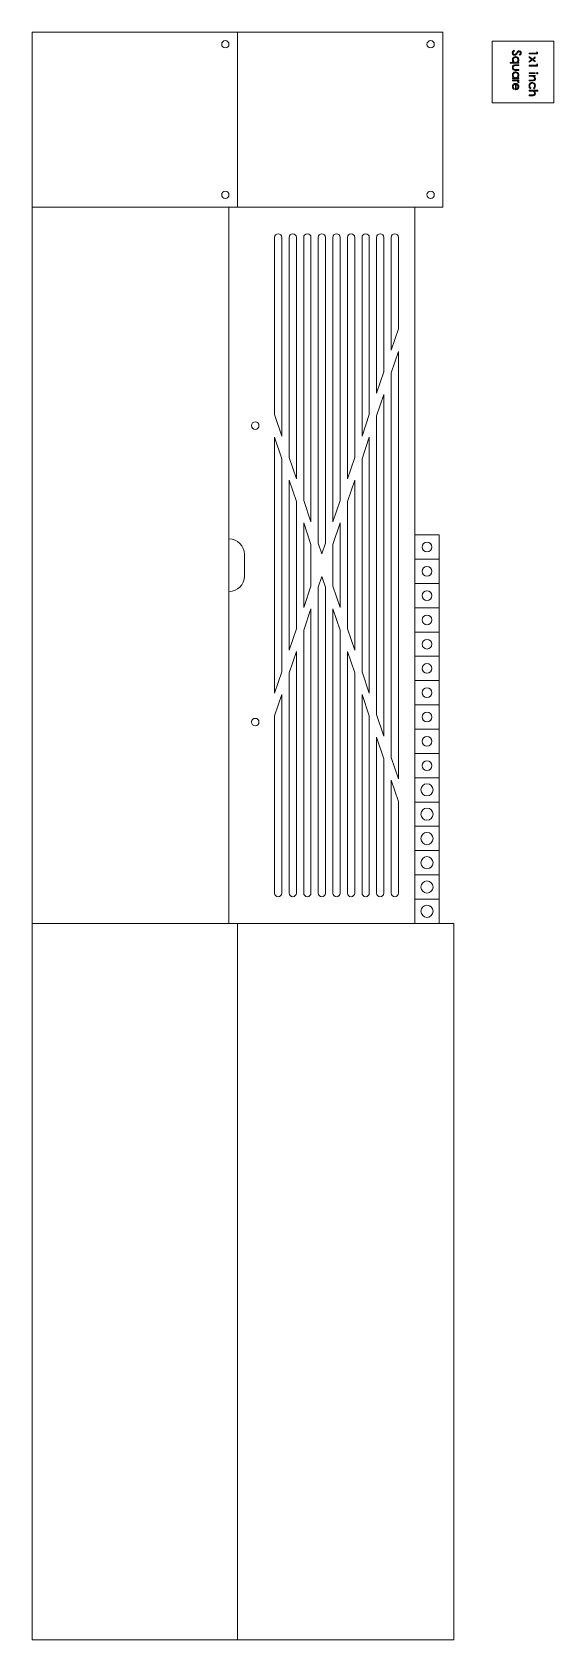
# Model space of a CAD drawing. Header units: millimetres. Extents: x 37 to 252, y 25 to 687.
import ezdxf

# ---------------------------------------------------------------- set-up
doc = ezdxf.new("R2010")
doc.units = ezdxf.units.MM

msp = doc.modelspace()

# ---------------------------------------------------------------- linework, layer by layer
at = {"color": 7, "linetype": 'Continuous', "lineweight": 15}
for p, q in [((37.46, 687.21), (121.96, 687.21)), ((37.46, 615.21), (37.46, 687.21)), ((121.96, 687.21), (206.46, 687.21)), ((121.96, 615.21), (121.96, 687.21)), ((206.46, 687.21), (206.46, 615.21)), ((226.76, 683.55), (226.76, 658.15)), ((252.16, 683.55), (226.76, 683.55)), ((252.16, 658.15), (252.16, 683.55)), ((235.81, 679.74), (235.99, 679.44)), ((238.13, 677.72), (237.92, 678)), ((241.97, 678.61), (245.11, 678.61)), ((241.97, 678.3), (241.97, 678.61)), ((245.47, 678.3), (241.97, 678.3)), ((241.97, 676.76), (241.97, 677.13)), ((241.97, 677.13), (243.34, 676.15)), ((243.08, 675.97), (241.97, 676.76)), ((241.97, 675.17), (243.08, 675.97)), ((243.34, 675.78), (241.97, 674.8)), ((243.34, 676.15), (244.53, 677)), ((244.53, 674.93), (243.34, 675.78)), ((244.53, 676.62), (243.61, 675.97)), ((243.61, 675.97), (244.53, 675.31)), ((244.53, 677), (244.53, 676.62)), ((244.53, 675.31), (244.53, 674.93)), ((245.11, 679.15), (245.47, 678.95)), ((245.11, 678.61), (245.11, 679.15)), ((245.47, 678.95), (245.47, 678.3)), ((234.19, 674.76), (235.6, 674.76)), ((234.19, 674.44), (234.19, 674.76)), ((237.69, 674.44), (234.19, 674.44)), ((237.69, 671.48), (236.45, 671.48)), ((236.47, 673.77), (237.69, 673.77)), ((237.69, 673.45), (236.51, 673.45)), ((236.51, 671.79), (237.69, 671.79)), ((237.22, 674.76), (237.69, 674.76)), ((237.69, 674.76), (237.69, 674.44)), ((237.69, 673.77), (237.69, 673.45)), ((237.69, 671.79), (237.69, 671.48)), ((241.97, 674.8), (241.97, 675.17)), ((241.97, 673.59), (245.11, 673.59)), ((241.97, 673.27), (241.97, 673.59)), ((245.47, 673.27), (241.97, 673.27)), ((241.97, 670.45), (244.53, 670.45)), ((241.97, 670.13), (241.97, 670.45)), ((244.53, 670.13), (241.97, 670.13)), ((241.97, 669.37), (244.53, 669.37)), ((241.97, 669.06), (241.97, 669.37)), ((242.9, 669.06), (241.97, 669.06)), ((244.53, 669.06), (244.07, 669.06)), ((244.53, 670.45), (244.53, 670.13)), ((244.53, 669.37), (244.53, 669.06)), ((245.11, 674.13), (245.47, 673.92)), ((245.11, 673.59), (245.11, 674.13)), ((245.47, 673.92), (245.47, 673.27)), ((235.14, 668.47), (235.58, 668.47)), ((235.14, 668.16), (235.14, 668.47)), ((237.69, 668.16), (235.14, 668.16)), ((235.14, 667.53), (237.69, 667.53)), ((235.14, 667.22), (235.14, 667.53)), ((236, 667.22), (235.14, 667.22)), ((235.94, 663.91), (235.8, 663.63)), ((236.35, 663.49), (236.35, 665.78)), ((236.66, 665.75), (236.66, 663.81)), ((237.22, 668.47), (237.69, 668.47)), ((237.69, 667.22), (237.32, 667.22)), ((237.65, 666.32), (237.38, 666.49)), ((237.69, 668.47), (237.69, 668.16)), ((237.69, 667.53), (237.69, 667.22)), ((241.97, 667.44), (243.17, 667.44)), ((241.97, 667.13), (241.97, 667.44)), ((243.28, 667.13), (241.97, 667.13)), ((241.97, 663.27), (245.56, 663.27)), ((241.97, 662.95), (241.97, 663.27)), ((242.9, 662.95), (241.97, 662.95)), ((242.69, 664.16), (242.52, 663.9)), ((243.97, 663.9), (243.81, 664.16)), ((245.56, 662.95), (244.04, 662.95)), ((245.56, 663.27), (245.56, 662.95)), ((226.76, 658.15), (252.16, 658.15)), ((241.97, 661.34), (243.17, 661.34)), ((241.97, 661.02), (241.97, 661.34)), ((243.28, 661.02), (241.97, 661.02)), ((121.96, 615.21), (37.46, 615.21)), ((37.46, 320.21), (37.46, 615.21)), ((37.46, 615.21), (118.46, 615.21)), ((118.46, 478.56), (118.46, 615.21)), ((118.46, 615.21), (194.96, 615.21)), ((118.46, 615.21), (118.46, 320.21)), ((206.46, 615.21), (121.96, 615.21)), ((194.96, 320.21), (194.96, 615.21)), ((137.21, 602.71), (137.21, 529.73)), ((140.21, 520.9), (140.21, 602.71)), ((143.21, 602.71), (143.21, 512.08)), ((146.21, 503.26), (146.21, 602.71)), ((149.21, 602.71), (149.21, 494.43)), ((152.21, 485.61), (152.21, 602.71)), ((155.21, 602.71), (155.21, 476.78)), ((158.21, 476.78), (158.21, 602.71)), ((161.21, 602.71), (161.21, 485.61)), ((164.21, 494.43), (164.21, 602.71)), ((167.21, 602.71), (167.21, 503.26)), ((170.21, 512.08), (170.21, 602.71)), ((173.21, 602.71), (173.21, 520.9)), ((176.21, 529.73), (176.21, 602.71)), ((179.21, 602.71), (179.21, 538.55)), ((182.21, 547.37), (182.21, 602.71)), ((185.21, 602.71), (185.21, 556.2)), ((188.21, 565.02), (188.21, 602.71)), ((185.21, 556.2), (188.21, 565.02)), ((185.21, 546.88), (188.21, 555.7)), ((188.21, 379.73), (188.21, 555.7)), ((179.21, 538.55), (182.21, 547.37)), ((185.21, 546.88), (185.21, 388.55)), ((179.21, 529.23), (182.21, 538.05)), ((182.21, 397.37), (182.21, 538.05)), ((137.21, 529.73), (140.21, 520.9)), ((173.21, 520.9), (176.21, 529.73)), ((179.21, 529.23), (179.21, 406.2)), ((137.21, 520.41), (140.21, 511.58)), ((137.21, 520.41), (137.21, 415.02)), ((173.21, 511.58), (176.21, 520.41)), ((176.21, 415.02), (176.21, 520.41)), ((140.21, 423.84), (140.21, 511.58)), ((143.21, 512.08), (146.21, 503.26)), ((167.21, 503.26), (170.21, 512.08)), ((173.21, 511.58), (173.21, 423.84)), ((143.21, 502.76), (146.21, 493.94)), ((143.21, 502.76), (143.21, 432.67)), ((167.21, 493.94), (170.21, 502.76)), ((170.21, 432.67), (170.21, 502.76)), ((146.21, 441.49), (146.21, 493.94)), ((149.21, 494.43), (152.21, 485.61)), ((161.21, 485.61), (164.21, 494.43)), ((167.21, 493.94), (167.21, 441.49)), ((149.21, 485.11), (152.21, 476.29)), ((149.21, 485.11), (149.21, 450.31)), ((161.21, 476.29), (164.21, 485.11)), ((164.21, 450.31), (164.21, 485.11)), ((155.21, 476.78), (156.71, 472.37)), ((156.71, 472.37), (158.21, 476.78)), ((194.96, 480.21), (194.96, 470.21)), ((204.96, 480.21), (194.96, 480.21)), ((204.96, 470.21), (204.96, 480.21)), ((124.84, 463.25), (124.84, 472.18)), ((152.21, 459.14), (152.21, 476.29)), ((161.21, 476.29), (161.21, 459.14)), ((194.96, 470.21), (204.96, 470.21)), ((194.96, 470.21), (194.96, 460.21)), ((204.96, 460.21), (204.96, 470.21)), ((118.46, 320.21), (118.46, 456.87)), ((149.21, 450.31), (152.21, 459.14)), ((155.21, 458.64), (156.71, 463.05)), ((155.21, 458.64), (155.21, 332.71)), ((156.71, 463.05), (158.21, 458.64)), ((158.21, 332.71), (158.21, 458.64)), ((161.21, 459.14), (164.21, 450.31)), ((194.96, 460.21), (204.96, 460.21)), ((194.96, 460.21), (194.96, 450.21)), ((204.96, 450.21), (204.96, 460.21)), ((194.96, 450.21), (194.96, 440.21)), ((204.96, 450.21), (194.96, 450.21)), ((204.96, 440.21), (204.96, 450.21)), ((149.21, 440.99), (152.21, 449.82)), ((152.21, 332.71), (152.21, 449.82)), ((161.21, 449.82), (164.21, 440.99)), ((161.21, 449.82), (161.21, 332.71)), ((143.21, 432.67), (146.21, 441.49)), ((149.21, 440.99), (149.21, 332.71)), ((164.21, 332.71), (164.21, 440.99)), ((167.21, 441.49), (170.21, 432.67)), ((194.96, 440.21), (204.96, 440.21)), ((194.96, 440.21), (194.96, 430.21)), ((204.96, 430.21), (204.96, 440.21)), ((143.21, 423.35), (146.21, 432.17)), ((146.21, 332.71), (146.21, 432.17)), ((167.21, 432.17), (170.21, 423.35)), ((167.21, 432.17), (167.21, 332.71)), ((137.21, 415.02), (140.21, 423.84)), ((173.21, 423.84), (176.21, 415.02)), ((194.96, 430.21), (204.96, 430.21)), ((194.96, 420.21), (194.96, 430.21)), ((204.96, 430.21), (204.96, 420.21)), ((143.21, 423.35), (143.21, 332.71)), ((170.21, 332.71), (170.21, 423.35)), ((204.96, 420.21), (194.96, 420.21)), ((194.96, 420.21), (194.96, 410.21)), ((204.96, 410.21), (204.96, 420.21)), ((137.21, 405.7), (140.21, 414.52)), ((140.21, 332.71), (140.21, 414.52)), ((173.21, 414.52), (176.21, 405.7)), ((173.21, 414.52), (173.21, 332.71)), ((137.21, 405.7), (137.21, 332.71)), ((176.21, 332.71), (176.21, 405.7)), ((179.21, 406.2), (182.21, 397.37)), ((194.96, 410.21), (204.96, 410.21)), ((194.96, 400.21), (194.96, 410.21)), ((204.96, 410.21), (204.96, 400.21)), ((204.96, 400.21), (194.96, 400.21)), ((194.96, 390.21), (194.96, 400.21)), ((204.96, 400.21), (204.96, 390.21)), ((179.21, 396.88), (182.21, 388.05)), ((179.21, 396.88), (179.21, 332.71)), ((182.21, 332.71), (182.21, 388.05)), ((185.21, 388.55), (188.21, 379.73)), ((204.96, 390.21), (194.96, 390.21)), ((194.96, 390.21), (194.96, 380.21)), ((204.96, 380.21), (204.96, 390.21)), ((185.21, 379.23), (188.21, 370.41)), ((185.21, 379.23), (185.21, 332.71)), ((194.96, 380.21), (204.96, 380.21)), ((194.96, 380.21), (194.96, 370.21)), ((204.96, 370.21), (204.96, 380.21)), ((188.21, 332.71), (188.21, 370.41)), ((194.96, 370.21), (204.96, 370.21)), ((194.96, 370.21), (194.96, 360.21)), ((204.96, 360.21), (204.96, 370.21)), ((194.96, 360.21), (204.96, 360.21)), ((194.96, 360.21), (194.96, 350.21)), ((204.96, 350.21), (204.96, 360.21)), ((194.96, 350.21), (194.96, 340.21)), ((204.96, 350.21), (194.96, 350.21)), ((204.96, 340.21), (204.96, 350.21)), ((194.96, 340.21), (194.96, 330.21)), ((204.96, 340.21), (194.96, 340.21)), ((204.96, 330.21), (204.96, 340.21)), ((194.96, 330.21), (204.96, 330.21)), ((194.96, 330.21), (194.96, 320.21)), ((204.96, 320.21), (204.96, 330.21)), ((37.46, 25.21), (37.46, 320.21)), ((37.46, 320.21), (121.96, 320.21)), ((118.46, 320.21), (37.46, 320.21)), ((118.46, 320.21), (194.96, 320.21)), ((121.96, 320.21), (121.96, 25.21)), ((210.96, 320.21), (121.96, 320.21)), ((194.96, 320.21), (204.96, 320.21)), ((210.96, 25.21), (210.96, 320.21)), ((121.96, 25.21), (37.46, 25.21)), ((121.96, 25.21), (210.96, 25.21))]:
    msp.add_line(p, q, dxfattribs=at)
for centre, radius in [((116.96, 682.21), 1.5), ((201.46, 682.21), 1.5), ((116.96, 620.21), 1.5), ((201.46, 620.21), 1.5), ((129.26, 525.21), 1.55), ((199.96, 475.21), 2), ((199.96, 465.21), 2), ((199.96, 455.21), 2), ((199.96, 445.21), 2), ((199.96, 435.21), 2), ((199.96, 425.21), 2), ((199.96, 415.21), 2), ((129.26, 403.11), 1.55), ((199.96, 405.21), 2), ((199.96, 395.21), 2), ((199.96, 385.21), 2), ((199.96, 375.21), 2.5), ((199.96, 365.21), 2.5), ((199.96, 355.21), 2.5), ((199.96, 345.21), 2.5), ((199.96, 335.21), 2.5), ((199.96, 325.21), 2.5)]:
    msp.add_circle(centre, radius, dxfattribs=at)
for centre, radius, start, end in [((138.71, 602.71), 1.5, 0, 180), ((144.71, 602.71), 1.5, 0, 180), ((150.71, 602.71), 1.5, 0, 180), ((156.71, 602.71), 1.5, 0, 180), ((162.71, 602.71), 1.5, 0, 180), ((168.71, 602.71), 1.5, 0, 180), ((174.71, 602.71), 1.5, 0, 180), ((180.71, 602.71), 1.5, 0, 180), ((186.71, 602.71), 1.5, 0, 180), ((118.46, 472.18), 6.38, 0, 90), ((118.46, 463.25), 6.38, 270, 0), ((138.71, 332.71), 1.5, 180, 0), ((144.71, 332.71), 1.5, 180, 0), ((150.71, 332.71), 1.5, 180, 0), ((156.71, 332.71), 1.5, 180, 0), ((162.71, 332.71), 1.5, 180, 0), ((168.71, 332.71), 1.5, 180, 0), ((174.71, 332.71), 1.5, 180, 0), ((180.71, 332.71), 1.5, 180, 0), ((186.71, 332.71), 1.5, 180, 0)]:
    msp.add_arc(centre, radius, start, end, dxfattribs=at)
for points, knots in [([(235.05, 678.67), (235.06, 678.8), (235.09, 679.06), (235.35, 679.46), (235.64, 679.63), (235.81, 679.74)], [0, 0, 0, 0, 0.27988, 0.559669, 1, 1, 1, 1]), ([(235.99, 677.67), (235.85, 677.69), (235.56, 677.73), (235.26, 678.01), (235.07, 678.33), (235.06, 678.56), (235.05, 678.67)], [0, 0, 0, 0, 0.279181, 0.55909, 0.779447, 1, 1, 1, 1]), ([(235.09, 675.8), (235.12, 676), (235.16, 676.39), (235.52, 676.82), (235.96, 677.09), (236.27, 677.12), (236.42, 677.13)], [0, 0, 0, 0, 0.27957, 0.559327, 0.779583, 1, 1, 1, 1]), ([(235.6, 674.76), (235.44, 674.92), (235.15, 675.21), (235.11, 675.62), (235.09, 675.8)], [0, 0, 0, 0, 0.559366, 1, 1, 1, 1]), ([(235.99, 679.44), (235.83, 679.34), (235.61, 679.19), (235.43, 678.89), (235.41, 678.75), (235.41, 678.67)], [0, 0, 0, 0, 0.559339, 0.77979, 1, 1, 1, 1]), ([(235.41, 678.67), (235.42, 678.58), (235.43, 678.39), (235.58, 678.16), (235.78, 678.01), (235.93, 678), (236, 677.99)], [0, 0, 0, 0, 0.280278, 0.56015, 0.780172, 1, 1, 1, 1]), ([(236.42, 676.82), (236.27, 676.8), (235.97, 676.76), (235.64, 676.48), (235.44, 676.14), (235.42, 675.91), (235.41, 675.79)], [0, 0, 0, 0, 0.279435, 0.559141, 0.779573, 1, 1, 1, 1]), ([(235.41, 675.79), (235.42, 675.64), (235.46, 675.34), (235.72, 674.99), (236.06, 674.79), (236.29, 674.77), (236.41, 674.76)], [0, 0, 0, 0, 0.279831, 0.559393, 0.779609, 1, 1, 1, 1]), ([(237.12, 678.5), (236.96, 678.28), (236.74, 677.97), (236.31, 677.71), (236.1, 677.68), (235.99, 677.67)], [0, 0, 0, 0, 0.560119, 0.780267, 1, 1, 1, 1]), ([(236, 677.99), (236.07, 677.99), (236.19, 678.01), (236.3, 678.08), (236.34, 678.11)], [0, 0, 0, 0, 0.558947, 1, 1, 1, 1]), ([(236.34, 678.11), (236.46, 678.22), (236.66, 678.41), (236.83, 678.64), (236.9, 678.74)], [0, 0, 0, 0, 0.55951, 1, 1, 1, 1]), ([(236.41, 674.76), (236.56, 674.77), (236.87, 674.81), (237.2, 675.09), (237.4, 675.43), (237.42, 675.67), (237.43, 675.79)], [0, 0, 0, 0, 0.279668, 0.559208, 0.779492, 1, 1, 1, 1]), ([(236.42, 677.13), (236.62, 677.11), (237.01, 677.06), (237.44, 676.69), (237.7, 676.25), (237.73, 675.94), (237.74, 675.79)], [0, 0, 0, 0, 0.279405, 0.559191, 0.779543, 1, 1, 1, 1]), ([(237.43, 675.79), (237.41, 675.94), (237.37, 676.24), (237.11, 676.58), (236.77, 676.78), (236.54, 676.81), (236.42, 676.82)], [0, 0, 0, 0, 0.279763, 0.559282, 0.779723, 1, 1, 1, 1]), ([(236.9, 678.74), (236.98, 678.86), (237.13, 679.06), (237.3, 679.24), (237.38, 679.32)], [0, 0, 0, 0, 0.56042, 1, 1, 1, 1]), ([(237.47, 678.97), (237.41, 678.88), (237.29, 678.73), (237.17, 678.57), (237.12, 678.5)], [0, 0, 0, 0, 0.559903, 1, 1, 1, 1]), ([(237.74, 675.79), (237.71, 675.56), (237.67, 675.15), (237.36, 674.87), (237.22, 674.76)], [0, 0, 0, 0, 0.559063, 1, 1, 1, 1]), ([(237.38, 679.32), (237.47, 679.38), (237.63, 679.49), (237.82, 679.5), (237.91, 679.51)], [0, 0, 0, 0, 0.559857, 1, 1, 1, 1]), ([(237.92, 679.2), (237.88, 679.19), (237.78, 679.19), (237.62, 679.11), (237.53, 679.02), (237.47, 678.97)], [0, 0, 0, 0, 0.279961, 0.559773, 1, 1, 1, 1]), ([(237.91, 679.51), (238.03, 679.5), (238.28, 679.47), (238.55, 679.23), (238.7, 678.94), (238.72, 678.75), (238.73, 678.65)], [0, 0, 0, 0, 0.279554, 0.558799, 0.779382, 1, 1, 1, 1]), ([(238.37, 678.68), (238.36, 678.76), (238.35, 678.9), (238.24, 679.07), (238.09, 679.18), (237.98, 679.19), (237.92, 679.2)], [0, 0, 0, 0, 0.280298, 0.559933, 0.779938, 1, 1, 1, 1]), ([(237.92, 678), (238.05, 678.1), (238.22, 678.24), (238.35, 678.5), (238.36, 678.62), (238.37, 678.68)], [0, 0, 0, 0, 0.5598125, 0.7798702, 1, 1, 1, 1]), ([(238.73, 678.65), (238.72, 678.54), (238.7, 678.33), (238.49, 677.99), (238.27, 677.82), (238.13, 677.72)], [0, 0, 0, 0, 0.279752, 0.559501, 1, 1, 1, 1]), ([(235.09, 672.62), (235.11, 672.82), (235.14, 673.2), (235.65, 673.75), (236.16, 673.76), (236.47, 673.77)], [0, 0, 0, 0, 0.280968, 0.559784, 1, 1, 1, 1]), ([(236.45, 671.48), (236.26, 671.48), (235.88, 671.49), (235.38, 671.73), (235.12, 672.17), (235.1, 672.47), (235.09, 672.62)], [0, 0, 0, 0, 0.2815, 0.55965, 0.779299, 1, 1, 1, 1]), ([(235.09, 669.52), (235.12, 669.71), (235.16, 670.11), (235.52, 670.54), (235.96, 670.81), (236.27, 670.84), (236.42, 670.85)], [0, 0, 0, 0, 0.279569, 0.559326, 0.779581, 1, 1, 1, 1]), ([(235.58, 668.47), (235.42, 668.64), (235.14, 668.94), (235.11, 669.34), (235.09, 669.52)], [0, 0, 0, 0, 0.558749, 1, 1, 1, 1]), ([(235.91, 673.4), (235.82, 673.37), (235.65, 673.29), (235.45, 673.01), (235.42, 672.77), (235.41, 672.62)], [0, 0, 0, 0, 0.280113, 0.560527, 1, 1, 1, 1]), ([(235.41, 672.62), (235.41, 672.53), (235.42, 672.35), (235.53, 672.11), (235.69, 671.94), (235.82, 671.88), (235.89, 671.85)], [0, 0, 0, 0, 0.2802707, 0.560024, 0.780065, 1, 1, 1, 1]), ([(236.42, 670.54), (236.27, 670.52), (235.97, 670.47), (235.64, 670.2), (235.44, 669.86), (235.42, 669.62), (235.41, 669.51)], [0, 0, 0, 0, 0.2794285, 0.5591435, 0.7795565, 1, 1, 1, 1]), ([(235.41, 669.51), (235.42, 669.36), (235.46, 669.06), (235.72, 668.71), (236.06, 668.5), (236.29, 668.48), (236.41, 668.47)], [0, 0, 0, 0, 0.279816, 0.559381, 0.779609, 1, 1, 1, 1]), ([(235.89, 671.85), (236, 671.83), (236.21, 671.79), (236.42, 671.79), (236.51, 671.79)], [0, 0, 0, 0, 0.559385, 1, 1, 1, 1]), ([(236.51, 673.45), (236.4, 673.45), (236.19, 673.45), (236, 673.42), (235.91, 673.4)], [0, 0, 0, 0, 0.560367, 1, 1, 1, 1]), ([(236.41, 668.47), (236.56, 668.49), (236.87, 668.52), (237.2, 668.81), (237.4, 669.15), (237.42, 669.38), (237.43, 669.5)], [0, 0, 0, 0, 0.279665, 0.559207, 0.779491, 1, 1, 1, 1]), ([(236.42, 670.85), (236.62, 670.83), (237.01, 670.78), (237.44, 670.41), (237.7, 669.97), (237.73, 669.66), (237.74, 669.51)], [0, 0, 0, 0, 0.279408, 0.559192, 0.779544, 1, 1, 1, 1]), ([(237.43, 669.5), (237.41, 669.65), (237.37, 669.95), (237.11, 670.29), (236.77, 670.5), (236.54, 670.52), (236.42, 670.54)], [0, 0, 0, 0, 0.279761, 0.559294, 0.779724, 1, 1, 1, 1]), ([(237.74, 669.51), (237.71, 669.28), (237.67, 668.86), (237.36, 668.59), (237.22, 668.47)], [0, 0, 0, 0, 0.559052, 1, 1, 1, 1]), ([(243.58, 669.01), (243.45, 669.03), (243.23, 669.06), (243, 669.06), (242.9, 669.06)], [0, 0, 0, 0, 0.559676, 1, 1, 1, 1]), ([(244.26, 668.14), (244.25, 668.25), (244.22, 668.47), (244.04, 668.73), (243.83, 668.92), (243.66, 668.98), (243.58, 669.01)], [0, 0, 0, 0, 0.279543, 0.559378, 0.779696, 1, 1, 1, 1]), ([(244.07, 669.06), (244.23, 668.91), (244.52, 668.64), (244.56, 668.25), (244.57, 668.08)], [0, 0, 0, 0, 0.559132, 1, 1, 1, 1]), ([(245.07, 670.29), (245.07, 670.33), (245.08, 670.41), (245.15, 670.51), (245.24, 670.57), (245.3, 670.58), (245.33, 670.58)], [0, 0, 0, 0, 0.279778, 0.55968, 0.779908, 1, 1, 1, 1]), ([(245.33, 670), (245.29, 670), (245.21, 670.02), (245.13, 670.1), (245.07, 670.19), (245.07, 670.26), (245.07, 670.29)], [0, 0, 0, 0, 0.279211, 0.558903, 0.779395, 1, 1, 1, 1]), ([(245.33, 670.58), (245.38, 670.58), (245.46, 670.56), (245.55, 670.48), (245.6, 670.39), (245.6, 670.32), (245.6, 670.29)], [0, 0, 0, 0, 0.279271, 0.558893, 0.779403, 1, 1, 1, 1]), ([(245.6, 670.29), (245.6, 670.25), (245.59, 670.17), (245.52, 670.07), (245.43, 670.01), (245.37, 670), (245.33, 670)], [0, 0, 0, 0, 0.279869, 0.559863, 0.779955, 1, 1, 1, 1]), ([(235.09, 664.81), (235.11, 665), (235.14, 665.39), (235.52, 665.81), (235.95, 666.05), (236.26, 666.08), (236.41, 666.09)], [0, 0, 0, 0, 0.279892, 0.55886, 0.77946, 1, 1, 1, 1]), ([(235.8, 663.63), (235.68, 663.7), (235.45, 663.84), (235.15, 664.24), (235.12, 664.59), (235.09, 664.81)], [0, 0, 0, 0, 0.280907, 0.56141, 1, 1, 1, 1]), ([(236.35, 665.78), (236.21, 665.76), (235.93, 665.73), (235.62, 665.48), (235.43, 665.17), (235.42, 664.96), (235.41, 664.85)], [0, 0, 0, 0, 0.2799745, 0.559371, 0.7795221, 1, 1, 1, 1]), ([(235.41, 664.85), (235.42, 664.74), (235.43, 664.53), (235.59, 664.17), (235.81, 664.01), (235.94, 663.91)], [0, 0, 0, 0, 0.280545, 0.560967, 1, 1, 1, 1]), ([(236.87, 667.16), (236.71, 667.18), (236.42, 667.22), (236.13, 667.22), (236, 667.22)], [0, 0, 0, 0, 0.559617, 1, 1, 1, 1]), ([(237.24, 663.77), (237.08, 663.68), (236.81, 663.52), (236.49, 663.5), (236.35, 663.49)], [0, 0, 0, 0, 0.5589033, 1, 1, 1, 1]), ([(236.41, 666.09), (236.58, 666.08), (236.89, 666.05), (237.15, 665.88), (237.26, 665.8)], [0, 0, 0, 0, 0.559419, 1, 1, 1, 1]), ([(237.19, 665.44), (237.1, 665.52), (236.94, 665.66), (236.75, 665.72), (236.66, 665.75)], [0, 0, 0, 0, 0.558806, 1, 1, 1, 1]), ([(236.66, 663.81), (236.78, 663.84), (237.03, 663.92), (237.27, 664.19), (237.4, 664.49), (237.42, 664.69), (237.43, 664.78)], [0, 0, 0, 0, 0.280147, 0.5592, 0.779592, 1, 1, 1, 1]), ([(237.43, 666.65), (237.41, 666.73), (237.38, 666.87), (237.17, 667.07), (236.99, 667.12), (236.87, 667.16)], [0, 0, 0, 0, 0.278327, 0.558771, 1, 1, 1, 1]), ([(237.43, 664.78), (237.41, 664.92), (237.39, 665.16), (237.25, 665.36), (237.19, 665.44)], [0, 0, 0, 0, 0.559465, 1, 1, 1, 1]), ([(237.74, 664.8), (237.71, 664.57), (237.67, 664.17), (237.37, 663.89), (237.24, 663.77)], [0, 0, 0, 0, 0.558922, 1, 1, 1, 1]), ([(237.26, 665.8), (237.42, 665.64), (237.69, 665.36), (237.73, 664.97), (237.74, 664.8)], [0, 0, 0, 0, 0.558577, 1, 1, 1, 1]), ([(237.32, 667.22), (237.44, 667.13), (237.61, 667.01), (237.72, 666.77), (237.73, 666.65), (237.74, 666.59)], [0, 0, 0, 0, 0.5588012, 0.7794783, 1, 1, 1, 1]), ([(237.38, 666.49), (237.39, 666.52), (237.42, 666.57), (237.42, 666.63), (237.43, 666.65)], [0, 0, 0, 0, 0.560383, 1, 1, 1, 1]), ([(237.74, 666.59), (237.73, 666.54), (237.72, 666.44), (237.67, 666.36), (237.65, 666.32)], [0, 0, 0, 0, 0.559181, 1, 1, 1, 1]), ([(241.93, 665.09), (241.94, 665.29), (241.98, 665.7), (242.32, 666.16), (242.76, 666.45), (243.07, 666.48), (243.23, 666.5)], [0, 0, 0, 0, 0.28007, 0.55965, 0.779818, 1, 1, 1, 1]), ([(242.52, 663.9), (242.41, 663.98), (242.21, 664.14), (241.97, 664.55), (241.94, 664.89), (241.93, 665.09)], [0, 0, 0, 0, 0.280207, 0.560585, 1, 1, 1, 1]), ([(243.26, 666.18), (243.1, 666.16), (242.79, 666.12), (242.45, 665.82), (242.27, 665.46), (242.25, 665.21), (242.24, 665.09)], [0, 0, 0, 0, 0.279329, 0.558774, 0.779264, 1, 1, 1, 1]), ([(242.24, 665.09), (242.26, 664.88), (242.31, 664.52), (242.57, 664.27), (242.69, 664.16)], [0, 0, 0, 0, 0.558795, 1, 1, 1, 1]), ([(243.58, 662.91), (243.45, 662.92), (243.23, 662.95), (243, 662.95), (242.9, 662.95)], [0, 0, 0, 0, 0.559638, 1, 1, 1, 1]), ([(243.17, 667.44), (243.28, 667.44), (243.48, 667.44), (243.67, 667.47), (243.76, 667.48)], [0, 0, 0, 0, 0.560269, 1, 1, 1, 1]), ([(243.23, 666.5), (243.43, 666.47), (243.84, 666.42), (244.29, 666.02), (244.54, 665.55), (244.56, 665.23), (244.57, 665.07)], [0, 0, 0, 0, 0.279378, 0.558782, 0.779275, 1, 1, 1, 1]), ([(244.26, 665.09), (244.24, 665.25), (244.22, 665.56), (243.96, 665.92), (243.62, 666.15), (243.38, 666.17), (243.26, 666.18)], [0, 0, 0, 0, 0.280134, 0.559757, 0.77989, 1, 1, 1, 1]), ([(244.57, 668.08), (244.56, 667.97), (244.54, 667.74), (244.36, 667.44), (243.95, 667.13), (243.55, 667.13), (243.28, 667.13)], [0, 0, 0, 0, 0.187026, 0.373892, 0.56062, 1, 1, 1, 1]), ([(244.26, 662.04), (244.25, 662.15), (244.22, 662.37), (244.04, 662.63), (243.83, 662.82), (243.66, 662.88), (243.58, 662.91)], [0, 0, 0, 0, 0.279547, 0.559371, 0.779697, 1, 1, 1, 1]), ([(243.76, 667.48), (243.84, 667.5), (244, 667.55), (244.22, 667.78), (244.25, 668), (244.26, 668.14)], [0, 0, 0, 0, 0.281199, 0.5613326, 1, 1, 1, 1]), ([(243.76, 661.37), (243.84, 661.4), (244, 661.45), (244.22, 661.68), (244.25, 661.9), (244.26, 662.04)], [0, 0, 0, 0, 0.281298, 0.561479, 1, 1, 1, 1]), ([(243.81, 664.16), (243.96, 664.3), (244.22, 664.56), (244.25, 664.93), (244.26, 665.09)], [0, 0, 0, 0, 0.558444, 1, 1, 1, 1]), ([(244.57, 665.07), (244.54, 664.8), (244.49, 664.33), (244.13, 664.03), (243.97, 663.9)], [0, 0, 0, 0, 0.560638, 1, 1, 1, 1]), ([(244.04, 662.95), (244.21, 662.81), (244.5, 662.54), (244.55, 662.15), (244.57, 661.98)], [0, 0, 0, 0, 0.559938, 1, 1, 1, 1]), ([(243.17, 661.34), (243.28, 661.34), (243.48, 661.34), (243.67, 661.36), (243.76, 661.37)], [0, 0, 0, 0, 0.560255, 1, 1, 1, 1]), ([(244.57, 661.98), (244.56, 661.87), (244.54, 661.64), (244.36, 661.34), (243.95, 661.03), (243.55, 661.03), (243.28, 661.02)], [0, 0, 0, 0, 0.1870174, 0.3738844, 0.5605949, 1, 1, 1, 1])]:
    msp.add_open_spline(points, degree=3, knots=knots, dxfattribs=at)

doc.saveas('drawing.dxf')
